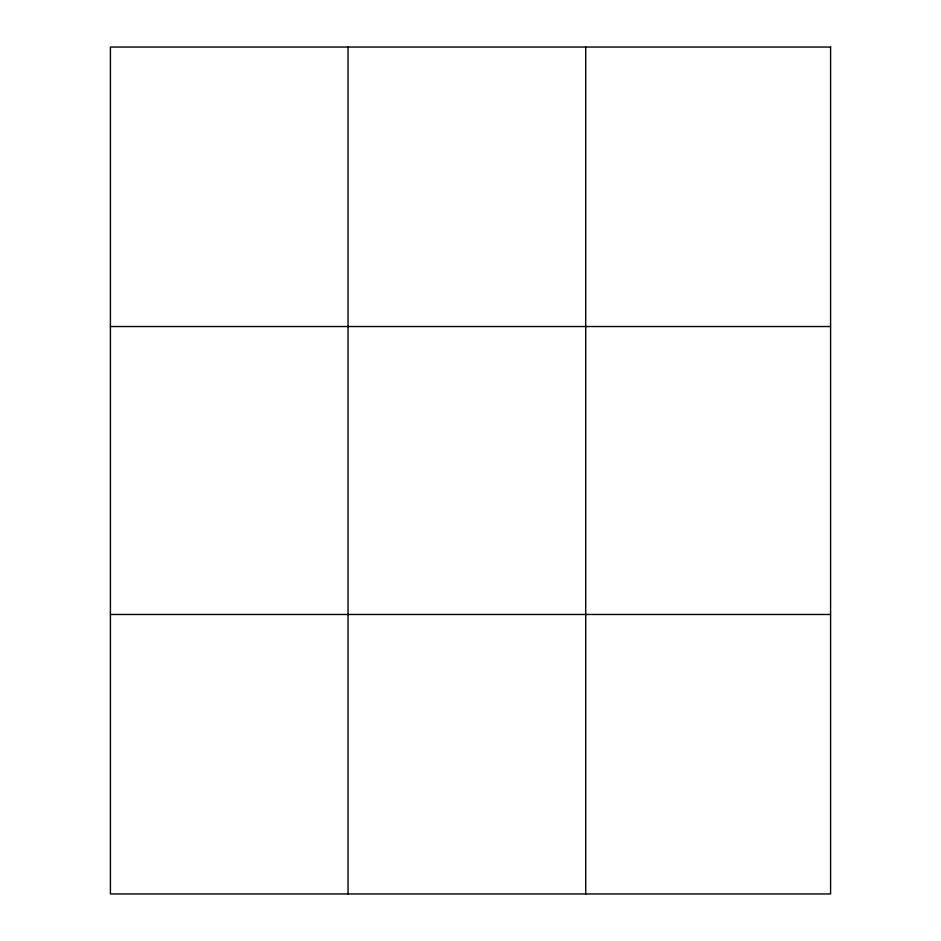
<?xml version="1.0" encoding="UTF-8"?>
<svg xmlns="http://www.w3.org/2000/svg" width="941" height="941" viewBox="0 0 941 941"><rect width="100%" height="100%" fill="white"/><g stroke="black" fill="none" stroke-linecap="round" stroke-linejoin="round"><path stroke-width="1.41" d="M348.064 47.05L348.064 893.95M585.725 47.05L585.725 893.95M110.415 326.527L830.585 326.527M110.415 614.473L830.585 614.473M830.585 47.05L830.585 893.95L110.415 893.95L110.415 47.05L830.585 47.05"/></g></svg>
